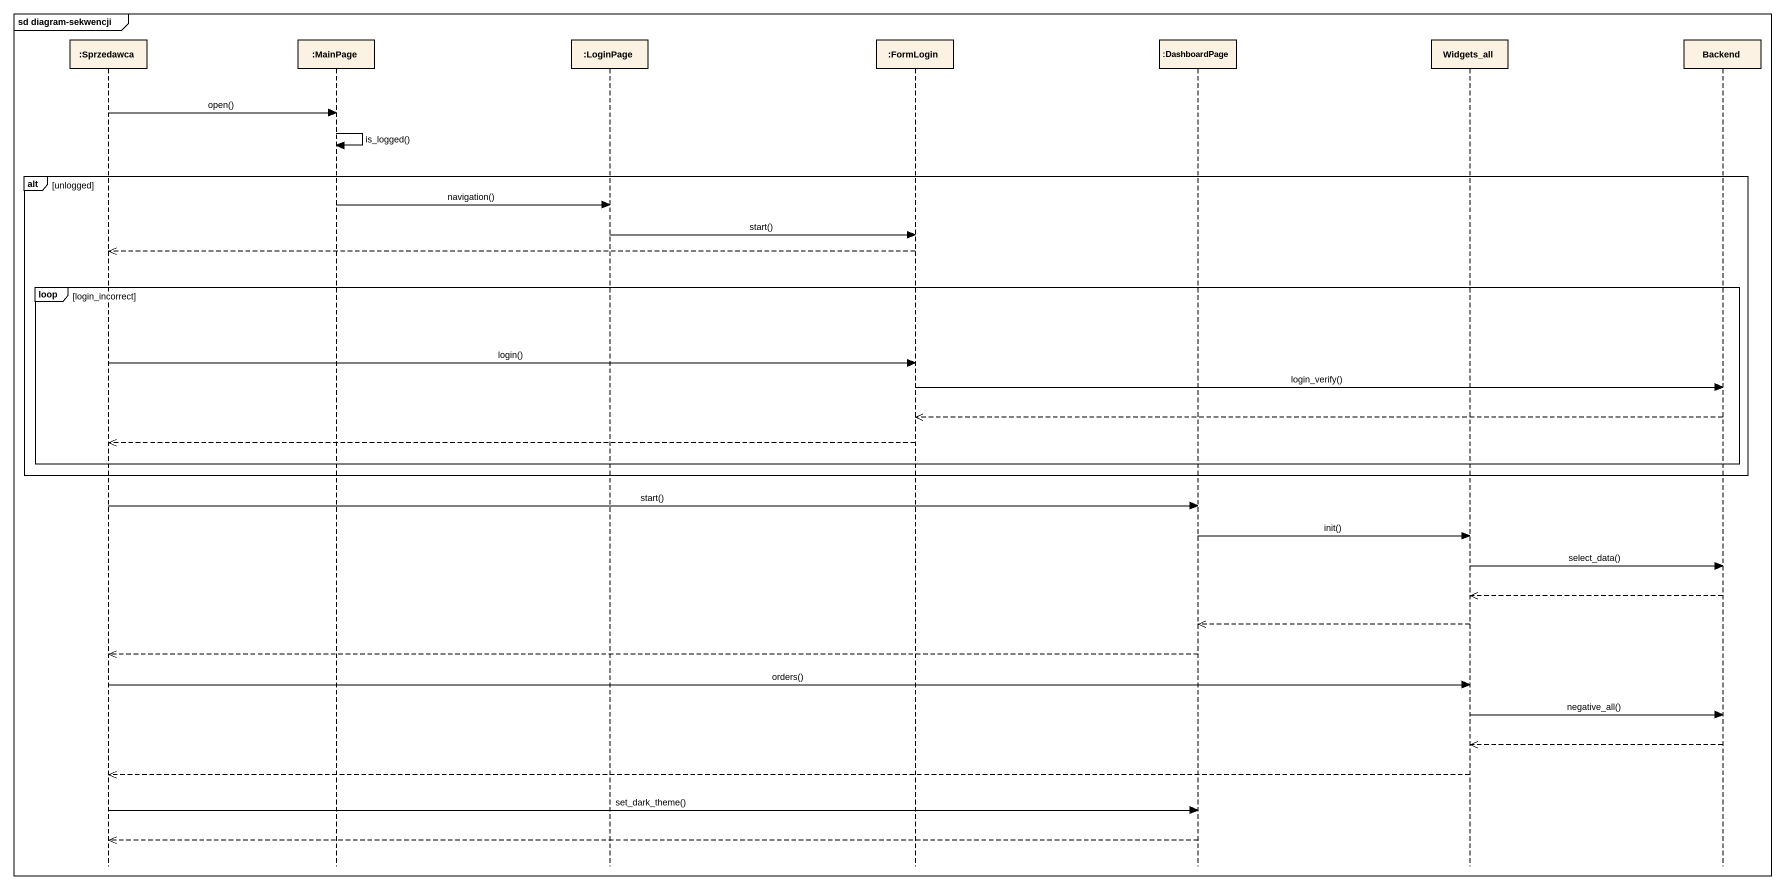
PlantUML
@startuml
mainframe sd diagram-sekwencji
hide footbox
participant ":Sprzedawca" as Sprzedawca
participant ":MainPage" as MainPage
participant ":LoginPage" as LoginPage
participant ":FormLogin" as FormLogin
participant ":DashboardPage" as DashboardPage
participant Widgets_all
participant Backend

Sprzedawca -> MainPage : open()
MainPage -> MainPage : is_logged()
alt unlogged
  MainPage -> LoginPage : navigation()
  LoginPage -> FormLogin : start()
  FormLogin -->> Sprzedawca
  loop login_incorrect
    Sprzedawca -> FormLogin : login()
    FormLogin -> Backend : login_verify()
    Backend -->> FormLogin
    FormLogin -->> Sprzedawca
  end
end
Sprzedawca -> DashboardPage : start()
DashboardPage -> Widgets_all : init()
Widgets_all -> Backend : select_data()
Backend -->> Widgets_all
Widgets_all -->> DashboardPage
DashboardPage -->> Sprzedawca
Sprzedawca -> Widgets_all : orders()
Widgets_all -> Backend : negative_all()
Backend -->> Widgets_all
Widgets_all -->> Sprzedawca
Sprzedawca -> DashboardPage : set_dark_theme()
DashboardPage -->> Sprzedawca
@enduml
